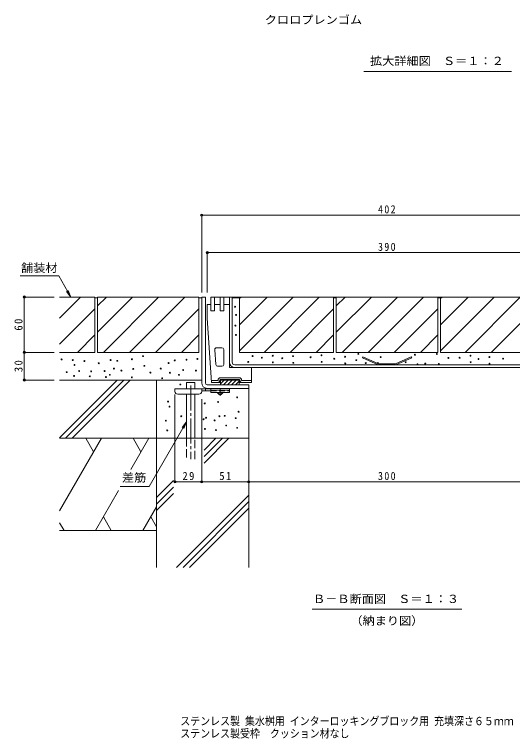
# Model space of a CAD drawing. Units: millimetres at full size, sheet at 1:3, with parts at other scales. Extents: x -940 to 1139, y -824 to 816.
# Drawn here: x 18 to 558, y -824 to -39 of the extents above; entities that cross this region are included whole.
import ezdxf
from ezdxf.enums import TextEntityAlignment as Align

# ---------------------------------------------------------------- set-up
doc = ezdxf.new("R2010")
doc.units = ezdxf.units.MM
doc.header["$LTSCALE"] = 3
doc.header["$PDMODE"] = 32
doc.header["$PDSIZE"] = 2.4
for name, pattern in [('CHAIN1', [8, 5, -1, 1, -1]), ('CHAIN2', [12, 9, -1, 1, -1]), ('DASHED1', [1.8, 1.2, -0.6]), ('DASHED2', [3, 2, -1]), ('DASHED3', [4, 3, -1])]:
    doc.linetypes.add(name, pattern=pattern)
for name, color, linetype, lineweight in [('3-1_Center-DIM', 2, 'Continuous', 9), ('3-2_Center-Sym', 3, 'Continuous', 9), ('3-3_Frame-TXT', 4, 'Continuous', 9), ('3-4_Draft', 7, 'Continuous', 9), ('3-5', 7, 'Continuous', 9), ('3-6', 6, 'Continuous', 9), ('3-9', 4, 'Continuous', 9), ('3-A', 6, 'Continuous', 9), ('3-E', 7, 'Continuous', 9), ('D-5', 7, 'Continuous', 9)]:
    doc.layers.add(name, color=color, linetype=linetype, lineweight=lineweight)
doc.layers.add('F-5_F-5ﾚｲﾔ', color=2, linetype='Continuous')
doc.styles.add('ＭＳ ゴシック', font='')
doc.styles.get('ＭＳ ゴシック').set_extended_font_data('MS Gothic')

msp = doc.modelspace()

# ---------------------------------------------------------------- linework, layer by layer
at = {"layer": '3-1_Center-DIM'}
for p, q in [((220.802, -345.654), (224.802, -345.654)), ((220.802, -438.654), (220.802, -345.654)), ((224.802, -438.654), (224.802, -345.654)), ((226.802, -440.654), (271.802, -440.654)), ((226.802, -444.654), (271.802, -444.654)), ((271.802, -440.654), (271.802, -444.654))]:
    msp.add_line(p, q, dxfattribs=at)
for radius in [6, 2]:
    msp.add_arc((226.802, -438.654), radius, 180, 270, dxfattribs=at)
at = {"layer": '3-2_Center-Sym'}
for p, q in [((230.801, -345.654), (421.802, -345.654)), ((250.801, -353.654), (250.801, -345.654)), ((253.801, -416.154), (253.801, -345.654)), ((612.802, -345.654), (421.802, -345.654)), ((412.36, -419.154), (395.049, -411.57)), ((431.243, -419.154), (448.554, -411.57)), ((256.801, -419.154), (421.802, -419.154)), ((256.801, -422.154), (421.802, -422.154)), ((586.802, -419.154), (421.802, -419.154)), ((586.802, -422.154), (421.802, -422.154))]:
    msp.add_line(p, q, dxfattribs=at)
at = {"layer": '3-2_Center-Sym', "linetype": 'DASHED1'}
msp.add_line((250.801, -416.154), (250.801, -353.654), dxfattribs=at)
at = {"layer": '3-2_Center-Sym'}
for points in [[(412.569, -418.154), (395.45, -410.654), (395.049, -411.57)], [(412.569, -418.154), (431.034, -418.154), (448.153, -410.654), (448.554, -411.57)]]:
    msp.add_lwpolyline(points, dxfattribs=at)
for radius in [6, 3]:
    msp.add_arc((256.801, -416.154), radius, 180, 270, dxfattribs=at)
at = {"layer": '3-3_Frame-TXT'}
for p, q in [((253.801, -345.654), (230.801, -345.654)), ((226.802, -368.654), (226.802, -353.654)), ((230.801, -360.654), (234.801, -360.654)), ((240.801, -353.654), (234.801, -353.654)), ((234.801, -353.654), (234.801, -360.654)), ((240.801, -360.654), (240.801, -353.654)), ((240.801, -360.654), (244.801, -360.654)), ((244.801, -353.654), (244.801, -360.654)), ((250.801, -353.654), (244.801, -353.654)), ((250.801, -422.154), (250.801, -353.654)), ((226.802, -368.654), (231.301, -438.154)), ((236.06, -418.783), (235.024, -402.783)), ((237.02, -400.654), (242.801, -400.654)), ((244.801, -418.654), (244.801, -402.654)), ((242.801, -420.654), (238.056, -420.654)), ((250.801, -422.154), (274.801, -422.154)), ((231.301, -438.154), (231.301, -436.154)), ((238.051, -436.154), (231.301, -436.154)), ((238.051, -438.154), (231.301, -438.154)), ((238.051, -438.154), (241.301, -438.154)), ((261.551, -433.154), (241.051, -433.154)), ((261.551, -435.154), (241.051, -435.154)), ((241.301, -435.154), (241.301, -440.654)), ((241.301, -435.254), (261.301, -435.254)), ((241.301, -435.354), (261.301, -435.354)), ((241.301, -435.454), (261.301, -435.454)), ((241.301, -435.554), (261.301, -435.554)), ((245.345, -435.654), (241.301, -439.697)), ((241.301, -435.654), (261.301, -435.654)), ((249.588, -435.654), (244.588, -440.654)), ((253.83, -435.654), (248.83, -440.654)), ((258.073, -435.654), (253.073, -440.654)), ((261.301, -436.668), (257.315, -440.654)), ((261.301, -435.154), (261.301, -440.654)), ((264.551, -436.154), (274.801, -436.154)), ((261.301, -440.654), (241.301, -440.654))]:
    msp.add_line(p, q, dxfattribs=at)
for points in [[(230.801, -360.654), (230.801, -353.654), (226.802, -353.654)], [(261.301, -438.154), (274.801, -438.154), (274.801, -422.154)]]:
    msp.add_lwpolyline(points, dxfattribs=at)
for centre, radius, start, end in [((237.02, -402.654), 2, 90, 183.7046), ((242.801, -402.654), 2, 0, 90), ((238.056, -418.654), 2, 183.7046, 270), ((242.801, -418.654), 2, 270, 0), ((238.051, -435.654), 0.5, 270, 0), ((238.051, -435.654), 2.5, 270, 0), ((241.051, -435.654), 2.5, 90, 180), ((241.051, -435.654), 0.5, 90, 180), ((261.551, -435.654), 2.5, 0, 90), ((261.551, -435.654), 0.5, 0, 90), ((264.551, -435.654), 2.5, 180, 270), ((264.551, -435.654), 0.5, 180, 270)]:
    msp.add_arc(centre, radius, start, end, dxfattribs=at)
at = {"layer": '3-4_Draft'}
for p, q in [((220.802, -256.032), (220.802, -340.654)), ((220.802, -256.932), (622.801, -256.932)), ((226.802, -296.668), (226.802, -340.654)), ((616.802, -297.568), (226.802, -297.568)), ((27.436, -345.654), (60.601, -345.654)), ((28.336, -345.654), (28.336, -405.654)), ((27.436, -405.654), (60.601, -405.654)), ((28.336, -405.654), (28.336, -435.654)), ((27.436, -435.654), (60.601, -435.654)), ((191.802, -546.802), (191.802, -451.154)), ((220.802, -546.802), (220.802, -456.208)), ((191.802, -545.902), (220.802, -545.902)), ((220.802, -545.902), (271.802, -545.902)), ((271.802, -545.902), (571.801, -545.902))]:
    msp.add_line(p, q, dxfattribs=at)
for p in [(220.802, -256.932), (226.802, -297.568), (28.336, -345.654), (28.336, -405.654), (28.336, -435.654), (191.802, -545.902), (220.802, -545.902), (271.802, -545.902)]:
    msp.add_point(p, dxfattribs=at)
at = {"layer": '3-5'}
for p, q in [((78.836, -345.654), (75.966, -338.725)), ((204.343, -481.04), (163.957, -550.991)), ((204.343, -481.04), (199.777, -486.99)), ((204.343, -481.04), (201.473, -487.969)), ((163.957, -550.991), (132.288, -550.991)), ((340.491, -683.851), (503.104, -683.851))]:
    msp.add_line(p, q, dxfattribs=at)
msp.add_lwpolyline([(23.765, -322.884), (65.69, -322.884), (78.836, -345.654), (74.27, -339.704)], dxfattribs=at)
at = {"layer": '3-6'}
for p, q in [((66.601, -498.216), (129.164, -435.654)), ((220.802, -435.654), (66.601, -435.654)), ((73.235, -498.654), (136.235, -435.654)), ((80.306, -498.654), (143.306, -435.654)), ((171.802, -498.654), (171.802, -435.654)), ((204.343, -445.154), (204.343, -438.154)), ((213.343, -438.154), (204.343, -438.154)), ((213.343, -445.154), (213.343, -438.154)), ((271.802, -444.654), (271.802, -638.654)), ((204.343, -498.654), (204.343, -450.954)), ((213.343, -498.654), (213.343, -450.954)), ((112.128, -498.654), (66.601, -577.508)), ((95.08, -498.654), (103.604, -513.418)), ((163.43, -498.654), (143.939, -532.413)), ((146.382, -498.654), (154.906, -513.418)), ((171.802, -498.654), (171.802, -638.654)), ((223.354, -511.464), (236.164, -498.654)), ((223.354, -518.535), (243.235, -498.654)), ((223.354, -525.606), (250.306, -498.654)), ((171.802, -563.016), (190.235, -544.583)), ((130.681, -555.376), (105.695, -598.654)), ((171.802, -570.087), (190.235, -551.654)), ((171.802, -577.159), (190.235, -558.725)), ((193.444, -638.654), (271.802, -560.296)), ((200.515, -638.654), (271.802, -567.367)), ((171.802, -573.011), (156.997, -598.654)), ((207.586, -638.654), (271.802, -574.438)), ((114.218, -583.891), (122.742, -598.654)), ((165.52, -583.891), (171.802, -594.77)), ((66.601, -590.274), (71.44, -598.654)), ((171.802, -598.654), (66.601, -598.654))]:
    msp.add_line(p, q, dxfattribs=at)
at = {"layer": '3-6', "linetype": 'CHAIN2'}
msp.add_line((208.843, -441.461), (208.843, -521.321), dxfattribs=at)
at = {"layer": '3-6', "linetype": 'DASHED3'}
for p, q in [((204.343, -498.654), (204.343, -521.321)), ((213.343, -521.321), (213.343, -498.654))]:
    msp.add_line(p, q, dxfattribs=at)
at = {"layer": '3-6'}
msp.add_lwpolyline([(271.802, -498.654), (171.802, -498.654), (66.601, -498.654)], dxfattribs=at)
at = {"layer": '3-9'}
for p, q in [((220.797, -447.154), (230.802, -447.154)), ((220.802, -447.954), (220.802, -445.154)), ((224.802, -447.154), (224.802, -445.154)), ((217.802, -450.954), (194.802, -450.954))]:
    msp.add_line(p, q, dxfattribs=at)
at = {"layer": '3-9', "color": 3}
for p, q in [((230.802, -444.654), (250.802, -444.654)), ((230.802, -444.654), (230.802, -449.154)), ((230.802, -446.654), (250.802, -446.654)), ((250.802, -444.654), (250.802, -449.154)), ((230.802, -449.154), (250.802, -449.154))]:
    msp.add_line(p, q, dxfattribs=at)
at = {"layer": '3-9', "color": 3, "linetype": 'DASHED2'}
msp.add_line((230.802, -447.154), (250.802, -447.154), dxfattribs=at)
at = {"layer": '3-9', "linetype": 'CHAIN1'}
msp.add_line((240.802, -452.702), (240.802, -444.654), dxfattribs=at)
at = {"layer": '3-9', "color": 2}
for p, q in [((238.052, -449.654), (238.052, -449.154)), ((239.802, -451.153), (238.052, -449.654)), ((243.552, -449.654), (238.052, -449.654)), ((241.802, -451.153), (239.802, -451.153)), ((243.552, -449.654), (241.802, -451.153)), ((243.552, -449.654), (243.552, -449.154))]:
    msp.add_line(p, q, dxfattribs=at)
at = {"layer": '3-9'}
msp.add_lwpolyline([(191.802, -447.954), (191.802, -445.154), (230.802, -445.154)], dxfattribs=at)
for centre, start, end in [((194.802, -447.954), 180, 270), ((217.802, -447.954), 270, 0)]:
    msp.add_arc(centre, 3, start, end, dxfattribs=at)
at = {"layer": '3-A'}
for p, q in [((230.801, -345.654), (230.801, -360.654)), ((234.801, -345.654), (230.801, -345.654)), ((234.801, -360.654), (234.801, -345.654)), ((240.801, -345.654), (240.801, -360.654)), ((244.801, -345.654), (240.801, -345.654)), ((244.801, -360.654), (244.801, -345.654)), ((230.801, -360.654), (234.801, -360.654)), ((240.801, -360.654), (244.801, -360.654))]:
    msp.add_line(p, q, dxfattribs=at)
at = {"layer": '3-E', "color": 2}
for p, q in [((66.601, -345.654), (104.801, -345.654)), ((66.601, -368.447), (89.394, -345.654)), ((104.801, -345.654), (104.801, -405.654)), ((104.801, -346.654), (107.801, -346.654)), ((107.801, -355.394), (117.541, -345.654)), ((107.801, -345.654), (107.801, -405.654)), ((107.801, -383.678), (145.826, -345.654)), ((107.801, -345.654), (217.801, -345.654)), ((114.11, -405.654), (174.11, -345.654)), ((142.394, -405.654), (202.394, -345.654)), ((217.801, -345.654), (217.801, -405.654)), ((217.801, -346.654), (220.802, -346.654)), ((253.801, -346.654), (261.771, -346.654)), ((261.771, -345.654), (363.802, -345.654)), ((261.771, -347.424), (263.542, -345.654)), ((261.771, -375.709), (291.826, -345.654)), ((261.771, -403.993), (320.11, -345.654)), ((288.394, -405.654), (348.394, -345.654)), ((363.802, -345.654), (363.802, -405.654)), ((363.802, -346.654), (366.802, -346.654)), ((366.802, -355.394), (376.542, -345.654)), ((366.802, -383.678), (404.826, -345.654)), ((366.802, -345.654), (476.802, -345.654)), ((373.11, -405.654), (433.11, -345.654)), ((401.394, -405.654), (461.394, -345.654)), ((476.802, -345.654), (476.802, -405.654)), ((476.802, -346.654), (479.802, -346.654)), ((479.802, -345.654), (479.802, -405.654)), ((479.802, -345.654), (581.832, -345.654)), ((479.802, -347.424), (481.572, -345.654)), ((479.802, -375.709), (509.856, -345.654)), ((479.802, -403.993), (538.141, -345.654)), ((506.425, -405.654), (566.425, -345.654)), ((66.601, -396.731), (104.801, -358.531)), ((170.679, -405.654), (217.801, -358.531)), ((316.679, -405.654), (363.802, -358.531)), ((429.679, -405.654), (476.802, -358.531)), ((534.709, -405.654), (581.832, -358.531)), ((85.963, -405.654), (104.801, -386.815)), ((198.963, -405.654), (217.801, -386.815)), ((344.963, -405.654), (363.802, -386.815)), ((457.963, -405.654), (476.802, -386.815)), ((66.601, -405.654), (104.801, -405.654)), ((107.801, -405.654), (217.801, -405.654)), ((479.802, -405.654), (581.832, -405.654))]:
    msp.add_line(p, q, dxfattribs=at)
for points in [[(261.771, -345.654), (261.771, -405.654), (363.802, -405.654)], [(366.802, -345.654), (366.802, -405.654), (476.802, -405.654)]]:
    msp.add_lwpolyline(points, dxfattribs=at)
at = {"layer": '3-E'}
for centre in [(257.013, -356.206), (258.037, -365.077), (257.354, -376.677), (257.866, -386.742), (390.697, -407.298), (452.11, -408.151), (475.822, -407.298), (68.815, -413.31), (80.927, -413.992), (93.551, -415.016), (122.04, -413.992), (129.205, -414.845), (145.07, -413.054), (157.137, -409.752), (191.584, -414.362), (204.279, -413.608), (216.149, -412.769), (271.343, -415.998), (275.949, -409.686), (286.056, -411.503), (297.827, -409.285), (308.191, -412.002), (319.962, -409.785), (338.981, -411.004), (350.752, -408.786), (350.922, -415.951), (364.596, -412.586), (376.367, -410.369), (388.479, -414.122), (414.921, -410.71), (488.446, -411.733), (500.605, -411.461), (512.376, -409.244), (521.076, -412.959), (532.847, -410.741), (547.705, -412.46), (82.804, -419.28), (109.075, -417.404), (125.622, -423.204), (146.605, -423.545), (158.672, -420.244), (176.359, -423.233), (184.847, -417.242), (297.997, -416.45), (320.133, -416.949), (376.538, -417.534), (398.715, -417.192), (411.85, -417.192), (442.045, -416.339), (454.839, -418.557), (463.369, -417.875), (478.04, -418.045), (512.547, -416.408), (533.018, -417.906), (74.445, -427.128), (82.352, -431.163), (87.921, -425.933), (99.328, -431.607), (100.886, -426.275), (115.461, -425.892), (121.186, -429.943), (133.722, -425.457), (165.124, -427.613), (186.383, -427.733), (196.081, -429.973), (200.682, -424.825), (214.593, -425.457), (116.97, -432.384), (145.041, -432.717), (177.895, -433.724), (197.617, -440.465), (259.242, -454.431), (184.348, -458.932), (224.042, -460.922), (238.521, -459.424), (185.883, -464.424), (260.777, -469.923), (198.578, -474.91), (222.794, -478.155), (225.577, -476.414), (240.057, -474.916), (245.761, -474.41), (257.744, -476.907), (181.852, -479.653), (234.777, -479.403), (247.296, -484.902), (183.387, -490.144), (224.329, -488.646), (236.312, -489.895), (259.279, -487.398)]:
    msp.add_circle(centre, 0.5, dxfattribs=at)
at = {"layer": 'D-5'}
msp.add_line((396.708, -101.224), (556.956, -101.224), dxfattribs=at)

# ---------------------------------------------------------------- texts
at = {"layer": '3-4_Draft', "color": 2, "char_height": 8.798, "attachment_point": 7, "style": 'ＭＳ ゴシック'}
for s, insert in [('\\T1.27;\\W0.9;402', (412.051, -255.132)), ('\\T1.27;\\W0.9;390', (412.052, -295.768)), ('\\T1.27;\\W0.95;29', (199.927, -544.102)), ('\\T1.27;\\W0.95;51', (239.927, -544.102)), ('\\T1.27;\\W0.9;300', (412.051, -544.102))]:
    msp.add_mtext(s, dxfattribs=dict(at, insert=insert))
at = {"layer": '3-4_Draft', "color": 2, "char_height": 8.798, "attachment_point": 7, "rotation": 90, "style": 'ＭＳ ゴシック'}
for s, insert in [('\\T1.27;\\W0.95;60', (26.536, -382.029)), ('\\T1.27;\\W0.95;30', (26.536, -427.029))]:
    msp.add_mtext(s, dxfattribs=dict(at, insert=insert))
at = {"layer": '3-5', "color": 2, "style": 'ＭＳ ゴシック', "width": 1.1}
for s, p in [('舗装材', (24.842, -321.209)), ('差筋', (134.267, -548.421)), ('Ｂ－Ｂ断面図\u3000Ｓ＝１：３', (341.56, -679.894)), ('（納まり図）', (382.047, -703.574))]:
    msp.add_text(s, height=8.798, dxfattribs=at).set_placement(p, align=Align.BOTTOM_LEFT)
at = {"layer": 'D-5', "color": 2, "style": 'ＭＳ ゴシック', "width": 1.1}
for s, p in [('クロロプレンゴム', (289.236, -52.383)), ('拡大詳細図\u3000Ｓ＝１：２', (403.332, -96.913))]:
    msp.add_text(s, height=8.798, dxfattribs=at).set_placement(p, align=Align.BOTTOM_LEFT)
at = {"layer": 'F-5_F-5ﾚｲﾔ', "style": 'ＭＳ ゴシック', "width": 0.9}
for s, p in [('ステンレス製 集水桝用 インターロッキングブロック用 充填深さ６５ｍｍ\u3000ＳＳＢＷ－Ｍ－３００（Ｐ＝１０）', (197.544, -812.291)), ('ステンレス製受枠\u3000クッション材なし', (197.544, -825.741))]:
    msp.add_text(s, height=8.798, dxfattribs=at).set_placement(p, align=Align.BOTTOM_LEFT)

doc.saveas('drawing.dxf')
